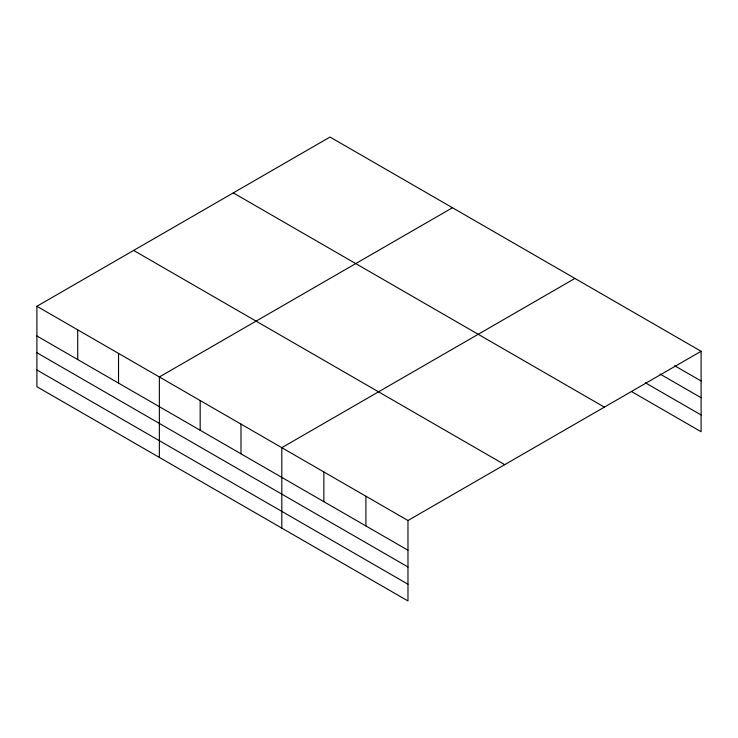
<?xml version="1.0" encoding="UTF-8"?>
<svg xmlns="http://www.w3.org/2000/svg" width="738" height="738" viewBox="0 0 738 738"><rect width="100%" height="100%" fill="white"/><g stroke="black" fill="none" stroke-linecap="round" stroke-linejoin="round"><path stroke-width="1.11" d="M36.9 306.279L407.976 520.511L407.976 600.953L36.9 386.721L36.9 306.279L330.024 137.047L701.1 351.279L701.1 431.721L631.663 391.629M452.486 207.738L159.353 376.98L159.353 457.422M574.939 278.438L281.805 447.671L281.805 528.113M407.976 520.511L701.1 351.279M674.698 365.744L701.1 380.993M660.021 374.018L701.1 397.727M645.353 382.791L701.1 414.977M233.3 192.895L604.367 407.127M133.633 250.431L504.7 464.663M36.9 335.984L407.976 550.225M36.9 352.727L407.976 566.969M36.9 369.978L407.976 584.219M365.919 496.231L365.919 525.945M323.862 471.951L323.862 501.665M240.994 424.11L240.994 453.815M200.173 400.54L200.173 430.254M118.532 353.41L118.532 383.123M77.721 329.84L77.721 359.554"/></g></svg>
